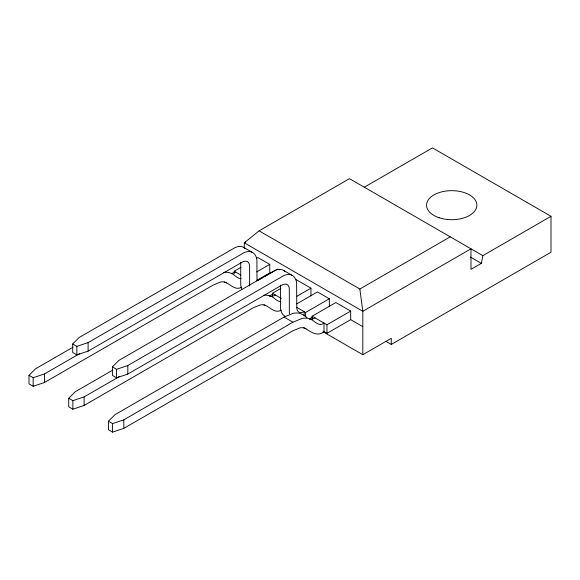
<?xml version="1.0" encoding="UTF-8"?>
<svg xmlns="http://www.w3.org/2000/svg" width="580" height="580" viewBox="0 0 580 580"><rect width="100%" height="100%" fill="white"/><g stroke="black" fill="none" stroke-linecap="round" stroke-linejoin="round"><path stroke-width="0.87" d="M482.843 255.657L349.479 178.662L259.093 230.847L244.274 242.824L362.819 311.264L470.982 248.813L470.982 269.345L481.357 263.356L482.843 255.657L551 216.304L551 252.235L391.268 344.455L385.809 341.308M241.621 287.209C235.248 290.906 230.521 284.381 225.229 282.185A23.106 13.34 -60 0 0 220.349 282.083L213.331 284.99L44.413 382.517L33.147 386.28L29 383.88L29 375.34L35.518 368.837L73.094 347.144M249.61 286.012L249.61 266.438A10.476 6.046 -60 0 0 242.201 262.16L88.102 351.139L76.843 354.902L72.689 352.502L72.689 343.962L79.213 337.458L235.248 247.5A20.952 12.1 -60 0 1 245.064 248.378M281.336 310.133C274.964 313.838 270.236 307.306 264.944 305.109A23.106 13.34 -60 0 0 260.058 305.007L253.039 307.915L84.122 405.442L72.862 409.204L68.708 406.812L68.708 398.264L75.233 391.768L112.803 370.069M289.449 313.765A20.952 12.1 -60 0 1 289.326 311.605L289.326 289.362A10.476 6.046 -60 0 0 281.916 285.084L127.81 374.064L116.551 377.826L112.404 375.434L112.404 366.886L118.922 360.39L274.956 270.425A20.952 12.1 -60 0 1 284.78 271.302M362.819 326.663L350.668 319.645L326.961 333.333L323.995 331.622C317.144 337.437 310.532 331.455 304.652 328.041A23.106 13.34 -60 0 0 299.773 327.932L292.755 330.846L123.83 428.366L112.571 432.129L108.424 429.736L108.424 421.196L114.941 414.693L284.026 317.071L293.146 313.345A33.422 19.3 -60 0 1 300.201 313.49L303.536 314.998L307.037 317.557M245.847 241.918L244.274 242.824L244.274 248.262M72.689 343.962L76.843 346.354L88.102 342.591L244.137 252.633A20.952 12.1 -60 0 1 256.896 260L257.005 280.575M364.298 187.217L432.462 147.871L551 216.304M29 375.34L33.147 377.732L44.413 373.97L79.634 353.633M234.204 273.796L234.204 271.23L241.084 267.257M256.382 258.426L257.911 257.542L269.765 264.386L269.765 272.941L256.759 280.445M256.759 271.889L269.765 264.386M257.114 280.923L262.472 277.834M264.001 276.95L277.762 269.004L279.248 269.86M112.404 366.886L116.551 369.286L127.81 365.523L283.845 275.558A20.952 12.1 -60 0 1 296.605 282.924L296.793 308.408A10.476 6.046 -60 0 0 304.137 311.605L304.137 315.882M68.708 398.264L72.862 400.664L84.122 396.894L119.35 376.558M272.433 296.721L272.433 293.299L280.843 288.441M269.736 295.88L272.796 294.118M296.423 296.554L310.952 288.166L310.952 295.865M296.829 303.855L317.477 291.928L329.331 298.772L329.331 306.472M296.728 307.327L305.624 312.461L329.331 298.772M108.424 421.196L112.571 423.588L123.83 419.826L292.922 322.204L302.042 318.478A33.422 19.3 -60 0 1 309.089 318.623C314.208 319.776 318.355 327.627 323.995 323.067L323.995 331.622M312.142 319.645L312.142 316.223L335.849 302.543L350.668 311.09L350.668 319.645M259.093 230.847L359.854 289.021L450.239 236.836M309.445 318.812L312.504 317.043M312.142 316.223L326.961 324.778L350.668 311.09M323.046 331.76L362.819 354.721L391.268 338.299L391.268 344.455M235.683 272.085L231.449 273.535M275.391 295.01L272.781 296.213L270.483 296.38M315.107 317.934L310.873 319.392M241.07 278.625C236.524 278.719 234.066 273.499 229.665 272.774A33.422 19.3 -60 0 0 223.503 272.462M280.785 301.549C276.239 301.644 273.782 296.431 269.381 295.699A33.422 19.3 -60 0 0 263.219 295.387M226.606 282.938L224.163 281.989M309.51 319.101L310.199 319.312M306.03 328.787L303.587 327.838M269.055 295.814L269.801 296.17M263.878 304.913L265.046 305.479M470.438 257.056L481.357 263.356M243.788 247.435L252.677 252.568M283.504 270.36L292.392 275.493M296.141 279.611L310.952 288.166M234.204 271.23L240.867 275.079M272.433 293.299L281.322 298.432M284.026 317.071L292.922 322.204M359.854 289.021L362.819 311.264L362.819 354.721M326.961 324.778L326.961 333.333M305.624 312.461L305.624 316.738M280.43 285.121L280.43 306.472A20.952 12.1 -60 0 0 284.773 316.064M240.722 262.196L240.722 283.548A20.952 12.1 -60 0 0 241.845 289.442M127.81 365.523L127.81 374.064M123.83 419.826L123.83 428.366M116.551 369.286L116.551 377.826M112.571 423.588L112.571 432.129M88.102 342.591L88.102 351.139M84.122 396.894L84.122 405.442M76.843 346.354L76.843 354.902M72.862 400.664L72.862 409.204M44.413 373.97L44.413 382.517M33.147 377.732L33.147 386.28M439.147 217.761A25.143 14.514 0 0 0 476.869 205.182A25.143 14.514 0 0 0 439.147 192.611A25.143 14.514 0 0 0 439.147 217.761"/></g></svg>
